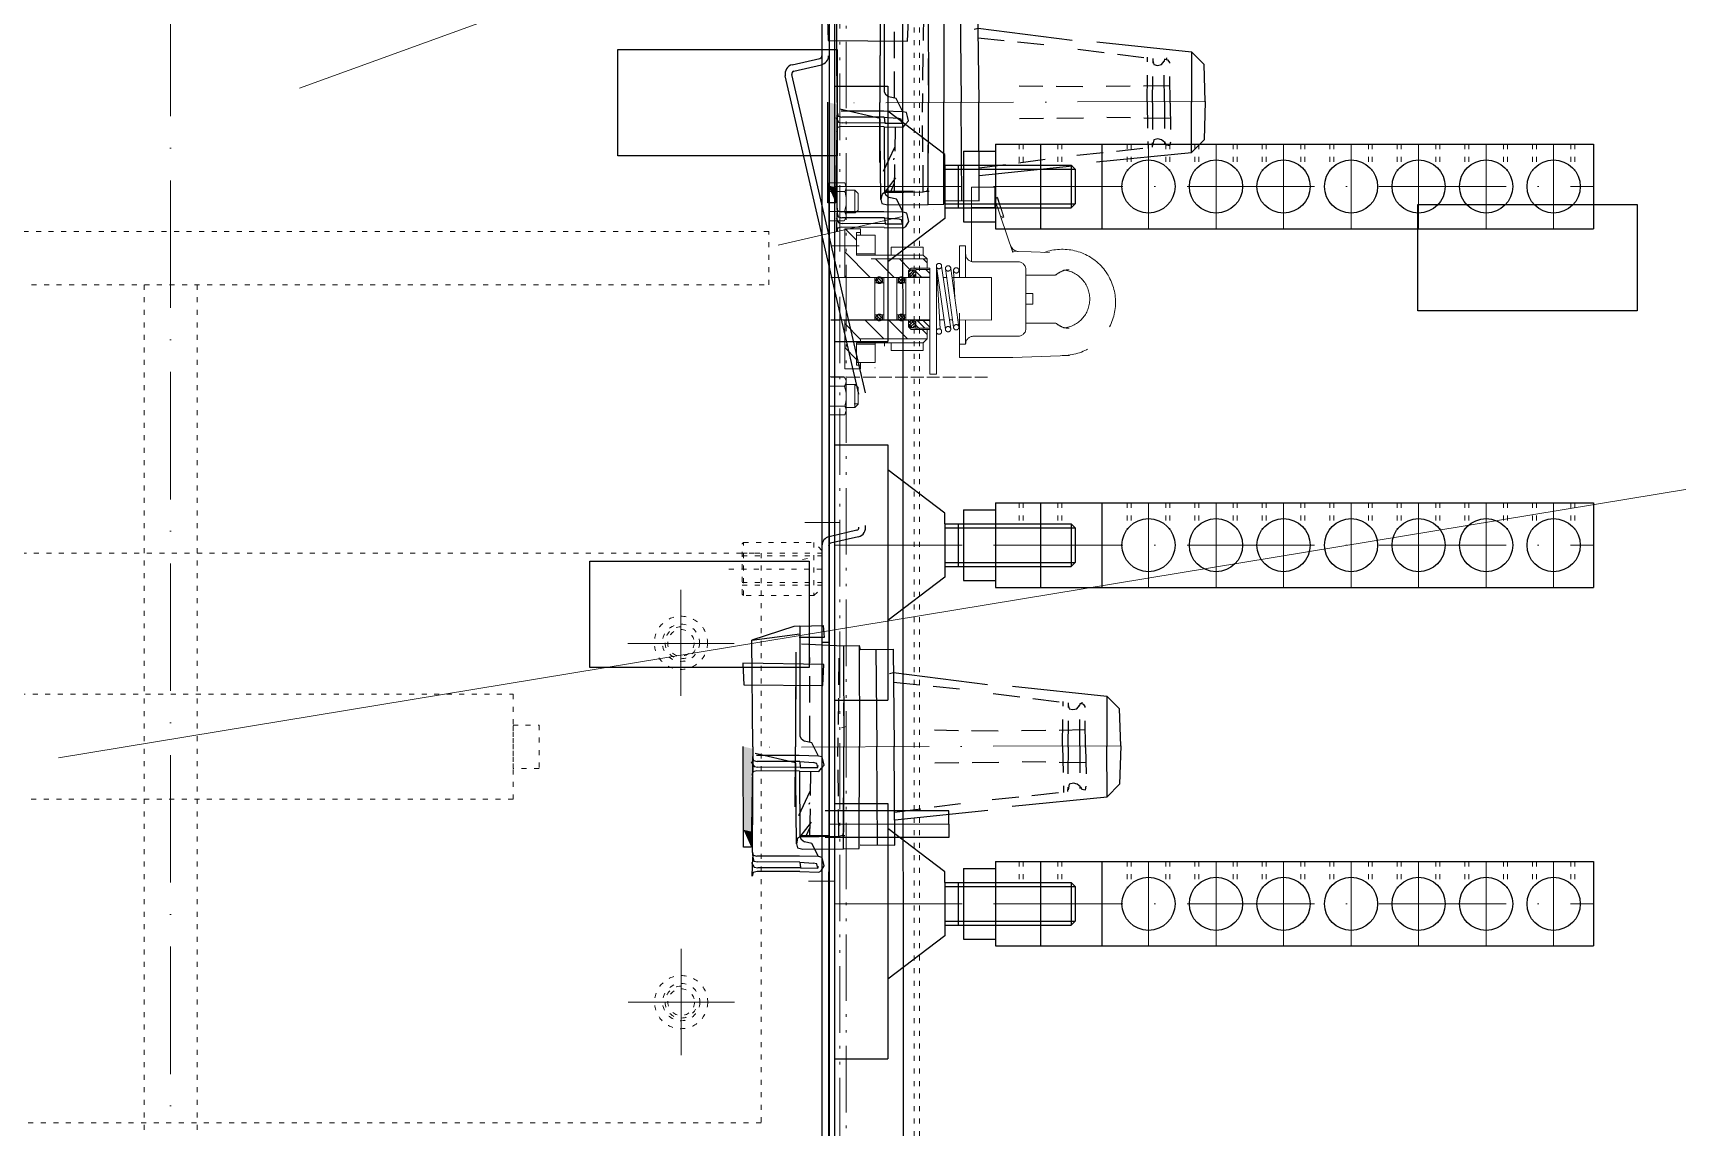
# Model space of a CAD drawing. Header units: millimetres. Extents: x 13152 to 35294, y -6229 to 54471.
# Drawn here: x 30455 to 31074, y 11748 to 12160 of the extents above; entities that cross this region are included whole.
import ezdxf

# ---------------------------------------------------------------- set-up
doc = ezdxf.new("R2010")
doc.units = ezdxf.units.MM
doc.header["$LTSCALE"] = 4
for name, pattern in [('5 双点画线', [10.5, 6.25, -1.25, 0.25, -1.25, 0.25, -1.25]), ('ACAD_ISO02W100', [15, 12, -3]), ('ACAD_ISO03W100', [1.18, 0.47, -0.71]), ('ACAD_ISO10W100', [18, 12, -3, 0, -3]), ('DASHED', [0.75, 0.5, -0.25])]:
    doc.linetypes.add(name, pattern=pattern)
for name, color, linetype in [('1', 12, 'Continuous'), ('10', 1, 'Continuous'), ('4虚线层', 6, 'DASHED'), ('器身绝缘0', 4, 'Continuous')]:
    doc.layers.add(name, color=color, linetype=linetype)
doc.layers.add('标注、文本', color=3, linetype='Continuous', lineweight=25)
doc.layers.add('铁心', color=3, linetype='Continuous', lineweight=0)
pattern_1 = [(135, (75926.2069, -165104.8281), (0.56126601, 0.56126601), []), (45, (75926.2069, -165104.8281), (1.68379802, 0.56126601), [1.984375, -1.190625])]

# ---------------------------------------------------------------- blocks, each defined once
blk = doc.blocks.new('5354650')
at = {"layer": '4虚线层', "ltscale": 5}
h = blk.add_hatch(color=256, dxfattribs=at)
h.dxf.hatch_style = 2
h.paths.add_polyline_path([(26822.77, -1880.58), (26822.82, -1911.91), (26826.27, -1912.71)])
h = blk.add_hatch(color=256, dxfattribs=at)
h.dxf.hatch_style = 2
h.paths.add_polyline_path([(26822.77, -1880.58), (26826.22, -1881.38), (26826.27, -1912.71)])
at = {"layer": '标注、文本'}
h = blk.add_hatch(color=256, dxfattribs=at)
h.dxf.hatch_style = 2
h.paths.add_polyline_path([(26822.82, -1911.91), (26826.27, -1912.71), (26825.69, -1918.4)])
at = {"layer": '4虚线层', "ltscale": 5}
for points in [[(26847.88, -1879.09), (26847.98, -1847.07)], [(26842.5, -1858.18), (26842.4, -1880.74)], [(26916.92, -1860.8), (26945.22, -1864.42)], [(26945.06, -1865.11), (26945.43, -1866.65), (26946.82, -1866.97), (26948.36, -1866.6), (26949.37, -1865.38)], [(26950.22, -1864.84), (26949.53, -1864.68), (26949.37, -1865.38)], [(26951.55, -1881.18), (26951.45, -1865.85), (26950.91, -1865), (26950.22, -1864.84)], [(26918.73, -1875.05), (26894.79, -1874.63)], [(26951.6, -1874.63), (26927.51, -1874.9)], [(26846.28, -1914.41), (26844.04, -1914.62), (26847.82, -1914.04), (26848.25, -1890.1)], [(26918.94, -1886.76), (26894.85, -1887.02)], [(26951.66, -1887.03), (26927.72, -1886.6)], [(26916.44, -1900.75), (26944.79, -1897.82)], [(26949.58, -1896.02), (26948.36, -1895.01), (26946.97, -1894.69), (26945.43, -1895.06), (26944.95, -1897.13)], [(26949.58, -1896.02), (26950.11, -1896.87), (26950.8, -1897.03)], [(26950.8, -1897.03), (26951.5, -1897.19), (26951.82, -1895.8)]]:
    blk.add_lwpolyline(points, dxfattribs=at)
for points in [[(26858.84, -1847.39), (26858.84, -1847.39), (26858.41, -1880.79), (26858.41, -1880.79)], [(26860.59, -1849.25), (26860.59, -1849.25), (26860.64, -1880.58), (26860.64, -1880.58)], [(26879.32, -1856.49), (26879.32, -1856.49), (26907.77, -1859.41), (26907.77, -1859.41)], [(26942.93, -1880.64), (26942.93, -1880.64), (26943.15, -1863.94), (26943.15, -1863.94)], [(26945.01, -1881.12), (26945.01, -1881.12), (26945.22, -1864.42), (26945.22, -1864.42)], [(26949.48, -1880.7), (26949.48, -1880.7), (26949.37, -1865.38), (26949.37, -1865.38)], [(26950.22, -1864.84), (26950.22, -1864.84), (26950.38, -1864.15), (26950.38, -1864.15)], [(26858.67, -1914.36), (26858.67, -1914.36), (26858.41, -1880.79), (26858.41, -1880.79)], [(26942.93, -1880.64), (26942.93, -1880.64), (26943.25, -1898.2), (26943.25, -1898.2)], [(26945.01, -1881.12), (26945.01, -1881.12), (26944.79, -1897.82), (26944.79, -1897.82)], [(26949.48, -1880.7), (26949.48, -1880.7), (26949.42, -1896.71), (26949.42, -1896.71)], [(26951.55, -1881.18), (26951.55, -1881.18), (26951.82, -1895.8), (26951.82, -1895.8)], [(26843.72, -1906.54), (26843.72, -1906.54), (26848.03, -1897.34), (26848.03, -1897.34)], [(26847.61, -1902.34), (26847.61, -1902.34), (26847.77, -1901.65), (26847.77, -1901.65)], [(26879.68, -1905.37), (26879.68, -1905.37), (26908.2, -1901.76), (26908.2, -1901.76)], [(26848.24, -1909.04), (26848.24, -1909.04), (26844.04, -1914.62), (26844.04, -1914.62)], [(26847.77, -1911.11), (26847.77, -1911.11), (26846.28, -1914.41), (26846.28, -1914.41)], [(26842.71, -1917.23), (26842.71, -1917.23), (26842.87, -1916.54), (26842.87, -1916.54)], [(26844.89, -1914.09), (26844.89, -1914.09), (26860.9, -1914.15), (26860.9, -1914.15)]]:
    blk.add_open_spline(points, degree=3, dxfattribs=at)
at = {"layer": '标注、文本', "color": 1, "linetype": 'ACAD_ISO10W100', "lineweight": 18}
blk.add_line((26964.8, -1880.59), (26822.77, -1880.88), dxfattribs=at)
at = {"layer": '标注、文本'}
for points in [[(26844.16, -1835.26), (26841.92, -1835.47), (26826.18, -1840.58)], [(26844.16, -1835.26), (26852.93, -1835.1), (26853.36, -1839.57), (26843.89, -1839.57)], [(26844.16, -1835.26), (26844.05, -1876.75), (26844.58, -1877.6), (26845.8, -1878.61)], [(26826.38, -1880.68), (26826.18, -1840.58), (26844.21, -1838.18)], [(26844.79, -1841.96), (26860.65, -1842.71), (26866.5, -1842.6), (26866.49, -1880.48)], [(26866.5, -1842.6), (26866.87, -1844.14), (26879.26, -1844.09), (26879.58, -1880.58)], [(26872.72, -1844.04), (26873.04, -1880.53)], [(26877.88, -1853.24), (26879.42, -1852.87), (26914.8, -1857.39)], [(26924.1, -1858.09), (26959.64, -1861.92), (26959.64, -1880.86)], [(26964.8, -1880.59), (26964.37, -1866.65), (26959.64, -1861.92)], [(26851.07, -1884.2), (26848.57, -1879.25), (26845.8, -1878.61)], [(26826.38, -1880.68), (26825.69, -1918.4), (26822.76, -1918.45), (26822.77, -1880.58)], [(26825.8, -1886.38), (26826.86, -1888.08), (26828.25, -1888.4)], [(26826.38, -1880.68), (26826.06, -1919.94), (26826.43, -1921.48), (26827.82, -1921.8)], [(26826.28, -1884.3), (26826.65, -1885.84), (26828.03, -1886.16)], [(26844.89, -1914.09), (26843.19, -1915.16), (26842.71, -1917.23), (26843.08, -1918.77), (26845.16, -1919.25), (26860.48, -1919.15), (26866.33, -1919.04), (26866.49, -1880.48)], [(26843.94, -1889.84), (26844.04, -1914.62), (26858.67, -1914.36), (26860.21, -1913.99), (26860.53, -1912.6), (26860.64, -1880.58)], [(26844.04, -1886.22), (26844.26, -1888.45)], [(26844.04, -1886.22), (26844.26, -1888.45)], [(26853.19, -1887.6), (26852.82, -1886.06), (26852.45, -1884.52), (26851.07, -1884.2)], [(26866.65, -1917.66), (26879.73, -1917.77), (26879.58, -1880.58)], [(26923.89, -1903.19), (26959.63, -1899.79), (26959.64, -1880.86)], [(26964.8, -1880.59), (26964.37, -1895.06), (26959.63, -1899.79)], [(26827.93, -1889.78), (26826.38, -1890.15), (26826.06, -1891.54)], [(26843.94, -1889.84), (26844.04, -1914.62), (26844.57, -1915.48), (26845.8, -1916.49)], [(26843.94, -1889.84), (26851.17, -1890.05)], [(26850.8, -1888.51), (26850.43, -1886.96), (26849.04, -1886.64)], [(26851.17, -1890.05), (26852.18, -1888.83), (26853.19, -1887.6)], [(26879.74, -1908.3), (26914.79, -1904.74)], [(26851.06, -1922.07), (26848.56, -1917.12), (26845.8, -1916.49)], [(26826.06, -1919.94), (26826.27, -1922.18), (26826.65, -1923.72), (26828.03, -1924.04)], [(26826.06, -1929.41), (26826.27, -1922.18)], [(26853.19, -1925.48), (26852.82, -1923.93), (26852.45, -1922.39), (26851.06, -1922.07)], [(26825.8, -1924.25), (26826.86, -1925.95), (26828.24, -1926.27)], [(26827.92, -1927.66), (26826.38, -1928.03), (26826.06, -1929.41)], [(26843.93, -1927.71), (26851.17, -1927.92)], [(26850.8, -1926.38), (26850.42, -1924.84), (26849.04, -1924.52)], [(26851.17, -1927.92), (26852.02, -1927.39), (26853.19, -1925.48)]]:
    blk.add_lwpolyline(points, dxfattribs=at)
blk.add_lwpolyline([(26823.04, -1857.33), (26852.82, -1857.65), (26853.2, -1849.73), (26822.72, -1849.25)], close=True, dxfattribs=at)
for points in [[(26860.65, -1842.71), (26860.65, -1842.71), (26860.64, -1880.58), (26860.64, -1880.58)], [(26842.61, -1845.1), (26842.61, -1845.1), (26842.4, -1880.74), (26842.4, -1880.74)], [(26827.29, -1883.08), (26827.29, -1883.08), (26842.5, -1886.59), (26842.5, -1886.59)], [(26843.83, -1883.98), (26843.83, -1883.98), (26827.82, -1883.93), (26827.82, -1883.93)], [(26844.04, -1886.22), (26844.04, -1886.22), (26828.03, -1886.16), (26828.03, -1886.16)], [(26842.29, -1903.29), (26842.29, -1903.29), (26842.4, -1880.74), (26842.4, -1880.74)], [(26842.71, -1917.23), (26842.71, -1917.23), (26842.4, -1880.74), (26842.4, -1880.74)], [(26851.07, -1884.2), (26851.07, -1884.2), (26843.83, -1883.98), (26843.83, -1883.98)], [(26844.04, -1886.22), (26844.04, -1886.22), (26849.04, -1886.64), (26849.04, -1886.64)], [(26860.48, -1919.15), (26860.48, -1919.15), (26860.64, -1880.58), (26860.64, -1880.58)], [(26873.19, -1917.71), (26873.19, -1917.71), (26873.04, -1880.53), (26873.04, -1880.53)], [(26843.94, -1889.84), (26843.94, -1889.84), (26827.93, -1889.78), (26827.93, -1889.78)], [(26844.26, -1888.45), (26844.26, -1888.45), (26828.25, -1888.4), (26828.25, -1888.4)], [(26844.26, -1888.45), (26844.26, -1888.45), (26850.8, -1888.51), (26850.8, -1888.51)], [(26850.8, -1888.51), (26850.8, -1888.51), (26850.96, -1887.81), (26850.96, -1887.81)], [(26843.83, -1921.86), (26843.83, -1921.86), (26827.82, -1921.8), (26827.82, -1921.8)], [(26851.06, -1922.07), (26851.06, -1922.07), (26843.83, -1921.86), (26843.83, -1921.86)], [(26843.93, -1927.71), (26843.93, -1927.71), (26827.92, -1927.66), (26827.92, -1927.66)], [(26844.04, -1924.09), (26844.04, -1924.09), (26828.03, -1924.04), (26828.03, -1924.04)], [(26844.25, -1926.33), (26844.25, -1926.33), (26828.24, -1926.27), (26828.24, -1926.27)], [(26844.04, -1924.09), (26844.04, -1924.09), (26844.25, -1926.33), (26844.25, -1926.33)], [(26844.04, -1924.09), (26844.04, -1924.09), (26849.04, -1924.52), (26849.04, -1924.52)], [(26844.25, -1926.33), (26844.25, -1926.33), (26850.8, -1926.38), (26850.8, -1926.38)], [(26850.8, -1926.38), (26850.8, -1926.38), (26850.96, -1925.69), (26850.96, -1925.69)]]:
    blk.add_open_spline(points, degree=3, dxfattribs=at)
blk = doc.blocks.new('m123')
at = {"layer": '标注、文本'}
for p, q in [((42662.81, 11135.56), (42662.81, 11039.45)), ((42662.81, 11135.56), (42682.81, 11135.56)), ((42682.81, 11135.56), (42682.81, 11039.45)), ((42704.31, 11109.75), (42682.81, 11126.05)), ((42704.31, 11105.75), (42704.31, 11109.75)), ((42711.31, 11111.09), (42723.31, 11111.09)), ((42711.31, 11111.09), (42711.31, 11084.41)), ((42723.31, 11113.63), (42723.31, 11081.88)), ((42723.31, 11113.63), (42948.31, 11113.63)), ((42740.31, 11113.63), (42740.31, 11081.88)), ((42763.31, 11113.63), (42763.31, 11081.88)), ((42948.31, 11113.63), (42948.31, 11081.88)), ((42704.31, 11105.75), (42751.81, 11105.75)), ((42704.31, 11105.75), (42704.31, 11089.75)), ((42704.31, 11104.25), (42753.31, 11104.25)), ((42709.31, 11105.75), (42709.31, 11089.75)), ((42751.81, 11105.75), (42751.81, 11089.75)), ((42751.81, 11105.75), (42753.31, 11104.25)), ((42753.31, 11104.25), (42753.31, 11091.25)), ((42704.31, 11091.25), (42753.31, 11091.25)), ((42751.81, 11089.75), (42753.31, 11091.25)), ((42704.31, 11085.75), (42682.81, 11069.45)), ((42704.31, 11089.75), (42751.81, 11089.75)), ((42704.31, 11089.75), (42704.31, 11085.75)), ((42711.31, 11084.41), (42723.31, 11084.41)), ((42723.31, 11081.88), (42948.31, 11081.88)), ((42662.81, 11039.45), (42682.81, 11039.45))]:
    blk.add_line(p, q, dxfattribs=at)
at = {"layer": '标注、文本', "color": 2, "linetype": 'ACAD_ISO03W100', "lineweight": 18}
for p, q in [((42732.31, 11113.63), (42732.31, 11105.75)), ((42733.81, 11113.63), (42733.81, 11105.75)), ((42746.81, 11113.63), (42746.81, 11105.75)), ((42748.31, 11113.63), (42748.31, 11105.75)), ((42772.91, 11113.63), (42772.91, 11103.75)), ((42774.41, 11113.63), (42774.41, 11105.35)), ((42787.41, 11113.63), (42787.41, 11105.35)), ((42788.91, 11113.63), (42788.91, 11103.75)), ((42798.31, 11113.63), (42798.31, 11103.75)), ((42799.81, 11113.63), (42799.81, 11105.35)), ((42812.81, 11113.63), (42812.81, 11105.35)), ((42814.31, 11113.63), (42814.31, 11103.75)), ((42823.71, 11113.63), (42823.71, 11103.75)), ((42825.21, 11113.63), (42825.21, 11105.35)), ((42838.21, 11113.63), (42838.21, 11105.35)), ((42839.71, 11113.63), (42839.71, 11103.75)), ((42849.11, 11113.63), (42849.11, 11103.75)), ((42850.61, 11113.63), (42850.61, 11105.35)), ((42863.61, 11113.63), (42863.61, 11105.35)), ((42865.11, 11113.63), (42865.11, 11103.75)), ((42874.51, 11113.63), (42874.51, 11103.75)), ((42876.01, 11113.63), (42876.01, 11105.35)), ((42889.01, 11113.63), (42889.01, 11105.35)), ((42890.51, 11113.63), (42890.51, 11103.75)), ((42899.91, 11113.63), (42899.91, 11103.75)), ((42901.41, 11113.63), (42901.41, 11105.35)), ((42914.41, 11113.63), (42914.41, 11105.35)), ((42915.91, 11113.63), (42915.91, 11103.75)), ((42925.31, 11113.63), (42925.31, 11103.75)), ((42926.81, 11113.63), (42926.81, 11105.35)), ((42939.81, 11113.63), (42939.81, 11105.35)), ((42941.31, 11113.63), (42941.31, 11103.75))]:
    blk.add_line(p, q, dxfattribs=at)
at = {"layer": '标注、文本', "color": 1, "linetype": 'ACAD_ISO10W100', "lineweight": 18}
for p, q in [((42780.91, 11113.63), (42780.91, 11081.88)), ((42806.31, 11113.63), (42806.31, 11081.88)), ((42831.71, 11113.63), (42831.71, 11081.88)), ((42857.11, 11113.63), (42857.11, 11081.88)), ((42882.51, 11113.63), (42882.51, 11081.88)), ((42907.91, 11113.63), (42907.91, 11081.88)), ((42933.31, 11113.63), (42933.31, 11081.88)), ((42662.81, 11097.75), (42753.31, 11097.75)), ((42723.31, 11097.75), (42948.31, 11097.75))]:
    blk.add_line(p, q, dxfattribs=at)
at = {"layer": '标注、文本'}
for centre in [(42780.91, 11097.75), (42806.31, 11097.75), (42831.71, 11097.75), (42857.11, 11097.75), (42882.51, 11097.75), (42907.91, 11097.75), (42933.31, 11097.75)]:
    blk.add_circle(centre, 10, dxfattribs=at)
blk = doc.blocks.new('jjsiieiekjnnm')
at = {"linetype": 'ACAD_ISO02W100', "lineweight": 13}
h = blk.add_hatch(dxfattribs=at)
h.set_pattern_fill('ANSI31', color=2, scale=2, angle=360, style=0)
h.set_pattern_definition([(45, (48120.354, -165383.168), (-4.490128, 4.490128), [])])
h.paths.add_polyline_path([(65904.39, -161943.76), (65925.39, -161943.76), (65925.39, -161942.26), (65930.89, -161942.26), (65930.89, -161933.76), (65929.39, -161933.76), (65929.39, -161932.76), (65935.39, -161932.76), (65935.39, -161950.76), (65934.83, -161950.76), (65923.12, -161950.76, 0.333333), (65921.62, -161950.76), (65914.82, -161950.76, 0.333333), (65913.32, -161950.76), (65912.49, -161950.76), (65911.39, -161950.76), (65911.39, -161948.26), (65910.39, -161947.26), (65904.39, -161947.26)])
h.paths.add_polyline_path([(65911.39, -161966.76), (65913.32, -161966.76, 0.333333), (65914.82, -161966.76), (65919.52, -161966.76), (65921.62, -161966.76, 0.333333), (65923.12, -161966.76), (65934.82, -161966.76), (65935.39, -161966.76), (65935.39, -161984.81), (65929.39, -161984.81), (65929.39, -161983.76), (65930.89, -161983.76), (65930.89, -161975.26), (65929.39, -161975.26), (65929.39, -161973.76), (65904.39, -161973.76), (65904.39, -161970.26), (65910.39, -161970.26), (65911.39, -161969.26)])
h = blk.add_hatch(dxfattribs=at)
h.set_pattern_fill('ANSI31', color=2, scale=2, angle=450, style=0)
h.set_pattern_definition([(45, (75926.207, -165104.828), (4.490128, -4.490128), [])])
h.paths.add_polyline_path([(65908.59, -161947.76), (65903.39, -161947.76), (65903.39, -161950.56), (65908.59, -161950.56), (65908.59, -161949.26)])
h = blk.add_hatch(dxfattribs=at)
h.set_pattern_fill('ANSI31', color=2, scale=1.5, angle=450, style=0)
h.set_pattern_definition([(45, (75926.207, -165104.828), (3.367596, -3.367596), [])])
h.paths.add_polyline_path([(65908.59, -161947.76), (65903.39, -161947.76), (65903.39, -161950.56), (65908.59, -161950.56), (65908.59, -161949.26)])
h = blk.add_hatch(dxfattribs=at)
h.set_pattern_fill('ANSI38', color=2, scale=0.25, angle=360, style=0)
h.set_pattern_definition(pattern_1)
h.paths.add_polyline_path([(65911.39, -161949.26, 1), (65908.59, -161949.26, 1)])
h = blk.add_hatch(dxfattribs=at)
h.set_pattern_fill('ANSI31', color=2, scale=0.5, angle=450, style=0)
h.set_pattern_definition([(45, (75926.2069, -165104.8281), (1.12253202, -1.12253202), [])])
h.paths.add_polyline_path([(65908.59, -161969.76), (65908.59, -161966.96), (65903.39, -161966.96), (65903.39, -161969.76)])
h = blk.add_hatch(dxfattribs=at)
h.set_pattern_fill('ANSI38', color=2, scale=0.25, angle=360, style=0)
h.set_pattern_definition(pattern_1)
h.paths.add_polyline_path([(65911.39, -161968.26, 1), (65908.59, -161968.26, 1)])
at = {"color": 2, "linetype": 'ACAD_ISO02W100', "lineweight": 13}
for p, q in [((65878.88, -161916.67), (65878.88, -161921.37)), ((65878.88, -161916.67), (65887.66, -161916.67)), ((65887.66, -161916.67), (65887.66, -161944.73)), ((65878.88, -161921.37), (65872.18, -161941.37)), ((65877.93, -161921.05), (65875.58, -161928.05)), ((65877.94, -161920.51), (65875.6, -161927.51)), ((65878.88, -161921.37), (65877.93, -161921.05)), ((65878.89, -161920.83), (65877.94, -161920.51)), ((65878.88, -161921.37), (65878.88, -161924.34)), ((65876.53, -161928.37), (65875.58, -161928.05)), ((65876.54, -161927.83), (65875.6, -161927.51)), ((65876.66, -161924.34), (65876.83, -161924.34)), ((65878.88, -161924.34), (65887.66, -161924.34)), ((65923.89, -161934.76), (65923.89, -161941.76)), ((65923.89, -161934.76), (65930.89, -161934.76)), ((65923.89, -161934.76), (65923.89, -161936.26)), ((65929.39, -161932.46), (65935.39, -161932.46)), ((65929.39, -161932.46), (65929.39, -161933.76)), ((65930.89, -161933.76), (65929.39, -161933.76)), ((65929.39, -161933.76), (65929.39, -161934.76)), ((65930.89, -161942.26), (65930.89, -161933.76)), ((65930.89, -161934.76), (65930.89, -161942.26)), ((65935.39, -161932.46), (65935.39, -161950.76)), ((65872.19, -161940.83), (65858.34, -161941.31)), ((65889.89, -161938.83), (65889.89, -161939.83)), ((65889.89, -161938.83), (65889.89, -161950.76)), ((65892.19, -161938.83), (65889.89, -161938.83)), ((65892.19, -161938.83), (65892.19, -161950.76)), ((65904.39, -161943.76), (65905.89, -161942.26)), ((65905.89, -161942.26), (65905.89, -161939.26)), ((65917.89, -161939.26), (65905.89, -161939.26)), ((65930.89, -161942.26), (65905.89, -161942.26)), ((65917.89, -161939.26), (65917.89, -161942.26)), ((65923.89, -161942.26), (65917.89, -161942.26)), ((65923.89, -161941.76), (65923.89, -161942.26)), ((65923.89, -161941.76), (65930.89, -161941.76)), ((65923.89, -161942.26), (65930.89, -161942.26)), ((65940.66, -161938.84), (65929.91, -161938.84)), ((65867.19, -161947.83), (65867.19, -161955.33)), ((65886.89, -161944.83), (65870.19, -161944.83)), ((65895.49, -161947.33), (65892.43, -161969.42)), ((65893.94, -161958.49), (65894.43, -161948.04)), ((65897.49, -161947.29), (65894.43, -161969.48)), ((65895.49, -161970.06), (65898.91, -161946.44)), ((65900.89, -161946.62), (65897.48, -161970.24)), ((65900.89, -161946.26), (65899.47, -161970.06)), ((65900.89, -161947.26), (65900.89, -161966.72)), ((65904.39, -161947.26), (65903.39, -161947.26)), ((65903.39, -161947.26), (65903.39, -161950.76)), ((65908.59, -161947.76), (65903.39, -161947.76)), ((65904.39, -161947.26), (65904.39, -161943.76)), ((65904.39, -161943.76), (65925.39, -161943.76)), ((65910.39, -161947.26), (65904.39, -161947.26)), ((65908.59, -161950.76), (65908.59, -161947.26)), ((65911.39, -161948.26), (65910.39, -161947.26)), ((65911.39, -161950.76), (65911.39, -161948.26)), ((65856.19, -161949.9), (65867.19, -161949.9)), ((65867.19, -161954.63), (65867.19, -161969.83)), ((65880.19, -161950.76), (65895.01, -161950.76)), ((65880.19, -161950.76), (65880.19, -161966.73)), ((65897.01, -161950.76), (65898.28, -161950.76)), ((65900.29, -161950.76), (65900.89, -161950.76)), ((65908.59, -161950.56), (65903.39, -161950.56)), ((65903.39, -161950.76), (65914.54, -161950.76)), ((65903.39, -161950.76), (65903.39, -161966.72)), ((65908.59, -161949.26), (65908.59, -161950.76)), ((65933.39, -161950.76), (65911.39, -161950.76)), ((65912.42, -161950.76), (65912.42, -161952.76)), ((65912.42, -161952.76), (65912.42, -161964.76)), ((65915.72, -161952.76), (65912.42, -161952.76)), ((65932.99, -161950.76), (65912.49, -161950.76)), ((65914.07, -161950.76), (65912.84, -161951.99)), ((65915.01, -161950.94), (65913.25, -161952.7)), ((65913.33, -161950.76), (65913.34, -161950.76)), ((65918.33, -161950.76), (65913.33, -161950.76)), ((65913.34, -161950.76), (65914.54, -161951.97)), ((65913.7, -161952.25), (65914.22, -161952.76)), ((65914.31, -161952.76), (65914.06, -161953.01)), ((65914.3, -161950.53), (65914.07, -161950.76)), ((65914.22, -161952.76), (65914.42, -161952.96)), ((65915.32, -161951.75), (65914.31, -161952.76)), ((65919.52, -161950.76), (65914.52, -161950.76)), ((65919.52, -161950.76), (65914.52, -161950.76)), ((65914.54, -161952.86), (65914.58, -161952.86)), ((65914.82, -161951.13), (65915.31, -161951.62)), ((65915.72, -161950.76), (65915.72, -161952.76)), ((65915.72, -161952.76), (65915.72, -161964.76)), ((65920.72, -161950.76), (65920.72, -161952.76)), ((65920.72, -161952.76), (65920.72, -161964.76)), ((65920.72, -161952.76), (65924.02, -161952.76)), ((65921.12, -161951.81), (65922.07, -161952.76)), ((65921.92, -161950.76), (65921.14, -161951.54)), ((65923.05, -161950.76), (65921.34, -161952.47)), ((65921.4, -161950.97), (65921.84, -161951.41)), ((65933.63, -161950.76), (65921.63, -161950.76)), ((65922.17, -161952.76), (65921.98, -161952.95)), ((65922.07, -161952.76), (65922.32, -161953.01)), ((65923.56, -161951.37), (65922.17, -161952.76)), ((65922.2, -161950.64), (65922.32, -161950.76)), ((65922.32, -161950.76), (65923.52, -161951.97)), ((65922.68, -161952.25), (65923.16, -161952.73)), ((65934.82, -161950.76), (65922.82, -161950.76)), ((65934.82, -161950.76), (65922.82, -161950.76)), ((65923.08, -161950.73), (65923.05, -161950.76)), ((65924.02, -161950.76), (65924.02, -161952.76)), ((65924.02, -161952.76), (65924.02, -161964.76)), ((65936.02, -161950.76), (65934.83, -161950.76)), ((65940.66, -161950.76), (65937.22, -161950.76)), ((65937.52, -161950.76), (65940.66, -161950.76)), ((65940.66, -161950.76), (65937.52, -161950.76)), ((65867.19, -161956.74), (65864.66, -161956.74)), ((65864.66, -161956.74), (65864.66, -161958.74)), ((65864.66, -161960.74), (65864.66, -161958.74)), ((65867.19, -161960.74), (65864.66, -161960.74)), ((65880.19, -161966.73), (65892.8, -161966.72)), ((65889.89, -161975.83), (65889.89, -161966.73)), ((65892.19, -161966.13), (65892.19, -161964.13)), ((65892.19, -161966.13), (65892.19, -161977.83)), ((65892.19, -161966.72), (65892.19, -161980.83)), ((65894.81, -161966.72), (65895.98, -161966.72)), ((65897.99, -161966.72), (65899.67, -161966.72)), ((65900.89, -161966.72), (65900.89, -161987.13)), ((65903.39, -161966.72), (65914.54, -161966.71)), ((65903.39, -161966.72), (65903.39, -161970.26)), ((65903.39, -161966.72), (65903.39, -161987.13)), ((65908.59, -161966.96), (65903.39, -161966.96)), ((65908.59, -161966.76), (65908.59, -161970.26)), ((65908.59, -161970.26), (65908.59, -161966.76)), ((65911.39, -161969.26), (65911.39, -161966.76)), ((65933.39, -161966.76), (65911.39, -161966.76)), ((65912.42, -161964.76), (65912.42, -161966.76)), ((65915.72, -161964.76), (65912.42, -161964.76)), ((65932.99, -161966.76), (65912.49, -161966.76)), ((65912.84, -161965.98), (65913.42, -161966.56)), ((65913.54, -161964.76), (65912.87, -161965.43)), ((65914.66, -161964.76), (65913.01, -161966.41)), ((65913.74, -161964.56), (65913.54, -161964.76)), ((65913.68, -161964.57), (65913.87, -161964.76)), ((65913.7, -161965.72), (65914.74, -161966.76)), ((65915.24, -161965.31), (65913.78, -161966.76)), ((65913.87, -161964.76), (65914.54, -161965.44)), ((65919.52, -161966.76), (65914.52, -161966.76)), ((65919.52, -161966.76), (65914.52, -161966.76)), ((65914.54, -161964.63), (65914.58, -161964.63)), ((65914.54, -161966.71), (65940.66, -161966.71)), ((65914.73, -161964.7), (65914.66, -161964.76)), ((65914.74, -161966.76), (65914.78, -161966.79)), ((65915.72, -161964.76), (65915.72, -161966.76)), ((65920.72, -161966.76), (65915.72, -161966.76)), ((65920.72, -161964.76), (65920.72, -161966.76)), ((65920.72, -161964.76), (65924.02, -161964.76)), ((65922.52, -161964.76), (65921.17, -161966.11)), ((65921.19, -161965.35), (65922.4, -161966.56)), ((65923.38, -161965.02), (65921.64, -161966.76)), ((65921.68, -161964.72), (65921.73, -161964.76)), ((65921.73, -161964.76), (65921.84, -161964.88)), ((65922.72, -161964.56), (65922.52, -161964.76)), ((65922.76, -161966.76), (65922.52, -161967)), ((65922.62, -161964.54), (65922.85, -161964.76)), ((65922.68, -161965.72), (65923.42, -161966.45)), ((65923.61, -161965.91), (65922.76, -161966.76)), ((65934.82, -161966.76), (65922.82, -161966.76)), ((65934.82, -161966.76), (65922.82, -161966.76)), ((65922.85, -161964.76), (65923.52, -161965.44)), ((65924.02, -161964.76), (65924.02, -161966.76)), ((65936.02, -161966.76), (65924.02, -161966.76)), ((65924.32, -161966.76), (65925.16, -161966.76)), ((65924.32, -161966.76), (65925.16, -161966.76)), ((65932.99, -161966.76), (65935.32, -161966.76)), ((65936.02, -161966.76), (65934.83, -161966.76)), ((65935.39, -161985.06), (65935.39, -161966.76)), ((65940.66, -161966.76), (65937.22, -161966.76)), ((65940.66, -161966.76), (65937.52, -161966.76)), ((65937.52, -161966.76), (65940.66, -161966.76)), ((65856.06, -161967.86), (65867.19, -161967.86)), ((65886.89, -161972.83), (65870.19, -161972.83)), ((65908.59, -161969.76), (65903.39, -161969.76)), ((65910.39, -161970.26), (65903.39, -161970.26)), ((65904.39, -161973.76), (65904.39, -161970.26)), ((65904.39, -161973.76), (65929.39, -161973.76)), ((65905.89, -161975.26), (65904.39, -161973.76)), ((65910.39, -161970.26), (65911.39, -161969.26)), ((65929.39, -161975.26), (65929.39, -161973.76)), ((65889.89, -161975.83), (65892.19, -161975.83)), ((65905.89, -161975.26), (65905.89, -161978.26)), ((65930.89, -161975.26), (65905.89, -161975.26)), ((65917.87, -161978.26), (65905.89, -161978.26)), ((65917.87, -161975.26), (65917.87, -161978.26)), ((65923.89, -161975.26), (65923.89, -161982.76)), ((65923.89, -161975.26), (65923.89, -161982.76)), ((65923.89, -161975.76), (65930.89, -161975.76)), ((65930.89, -161975.26), (65930.89, -161982.76)), ((65930.89, -161983.76), (65930.89, -161975.26)), ((65872.19, -161980.83), (65850.81, -161980.09)), ((65851.52, -161980.1), (65851.52, -161980.12)), ((65872.19, -161980.83), (65889.89, -161980.83)), ((65892.19, -161980.83), (65889.89, -161980.83)), ((65892.19, -161980.83), (65889.89, -161980.83)), ((65923.89, -161981.26), (65923.89, -161982.76)), ((65923.89, -161982.76), (65930.89, -161982.76)), ((65924, -161984.73), (65923.89, -161984.73)), ((65929.39, -161985.06), (65929.39, -161982.76)), ((65930.89, -161983.76), (65929.39, -161983.76)), ((65929.39, -161985.06), (65935.39, -161985.06)), ((65929.39, -161985.06), (65935.39, -161985.06)), ((65929.39, -161985.06), (65935.39, -161985.06)), ((65900.89, -161987.13), (65903.39, -161987.13))]:
    blk.add_line(p, q, dxfattribs=at)
for centre, radius in [((65893.43, -161948.04), 1), ((65896.49, -161947.31), 1), ((65899.91, -161946.44), 1), ((65909.99, -161949.26), 1.4), ((65914.07, -161951.76), 1.25), ((65922.37, -161951.76), 1.25), ((65909.99, -161968.26), 1.4), ((65914.07, -161965.76), 1.25), ((65922.37, -161965.76), 1.25), ((65893.43, -161969.45), 1), ((65896.49, -161970.18), 1), ((65899.91, -161971.05), 1)]:
    blk.add_circle(centre, radius, dxfattribs=at)
for centre, radius, start, end in [((65853.5, -161960.1), 20, 70.00848, 270.0629), ((65850.64, -161944.92), 3, 276.36385, 276.36385), ((65870.01, -161937.91), 3, 271.97873, 341.47915), ((65886.89, -161941.83), 3, 270, 0), ((65854.19, -161958.83), 11, 96.36385, 180), ((65851.52, -161952.87), 5, 66.10934, 96.36385), ((65848.69, -161959.27), 12, 51.31781, 66.10934), ((65870.19, -161947.83), 3, 90, 180), ((65854.19, -161958.83), 11, 180.13882, 263.63615), ((65850.64, -161972.75), 3, 83.63615, 83.63615), ((65851.52, -161964.79), 5, 263.63615, 293.89066), ((65848.69, -161958.39), 12, 293.89066, 307.91175), ((65870.19, -161969.83), 3, 180, 270), ((65886.89, -161975.83), 3, 0, 90)]:
    blk.add_arc(centre, radius, start, end, dxfattribs=at)
at = {"layer": '1', "color": 2, "linetype": 'ACAD_ISO02W100', "lineweight": 13, "ltscale": 0.1}
blk.add_line((65881.66, -161988.23), (65940.66, -161988.23), dxfattribs=at)
at = {"layer": '10', "color": 2, "linetype": 'ACAD_ISO02W100', "lineweight": 13}
for p, q in [((65878.55, -161916.4), (65878.55, -161916.4)), ((65931.52, -161917.86), (65930.32, -161919.14)), ((65931.52, -161917.86), (65934.85, -161917.86)), ((65931.52, -161926.44), (65931.52, -161917.86)), ((65935.36, -161915.08), (65934.85, -161916.7)), ((65934.85, -161928.05), (65934.85, -161916.7)), ((65934.94, -161917.38), (65934.85, -161916.86)), ((65935.07, -161917.9), (65934.94, -161917.38)), ((65935.3, -161918.39), (65935.07, -161917.9)), ((65935.36, -161915.08), (65941.32, -161915.08)), ((65930.32, -161925.38), (65930.32, -161919.14)), ((65935.34, -161918.38), (65941.32, -161918.38)), ((65931.48, -161926.44), (65930.32, -161925.38)), ((65934.85, -161926.44), (65931.48, -161926.44)), ((65935.6, -161929.39), (65934.85, -161928.05)), ((65935.14, -161926.52), (65934.91, -161927.23)), ((65935.51, -161925.89), (65935.14, -161926.52)), ((65935.51, -161925.88), (65941.32, -161925.88)), ((65941.32, -161929.39), (65935.6, -161929.39)), ((65895.01, -161950.76), (65892.19, -161950.76)), ((65898.28, -161950.76), (65897.01, -161950.76)), ((65900.89, -161950.76), (65900.29, -161950.76)), ((65940.66, -161950.76), (65903.39, -161950.76)), ((65940.66, -161950.76), (65939.69, -161950.76)), ((65892.19, -161966.15), (65892.19, -161964.13)), ((65920.39, -161975.26), (65920.39, -161976.53)), ((65931.48, -161991.05), (65930.32, -161992.11)), ((65930.32, -161992.11), (65930.32, -161998.35)), ((65934.85, -161991.05), (65931.48, -161991.05)), ((65931.52, -161991.05), (65931.52, -161999.63)), ((65935.6, -161988.1), (65934.85, -161989.44)), ((65934.85, -161989.44), (65934.85, -162000.79)), ((65935.14, -161990.97), (65934.91, -161990.26)), ((65935.51, -161991.6), (65935.14, -161990.97)), ((65935.51, -161991.61), (65941.32, -161991.61)), ((65941.32, -161988.1), (65935.6, -161988.1)), ((65931.52, -161999.63), (65930.32, -161998.35)), ((65931.52, -161999.63), (65934.85, -161999.63)), ((65934.94, -162000.11), (65934.85, -162000.63)), ((65935.36, -162002.41), (65934.85, -162000.79)), ((65935.07, -161999.59), (65934.94, -162000.11)), ((65935.3, -161999.1), (65935.07, -161999.59)), ((65935.34, -161999.11), (65941.32, -161999.11)), ((65935.36, -162002.41), (65941.32, -162002.41))]:
    blk.add_line(p, q, dxfattribs=at)
for centre, start, end in [((65945.93, -161921.89), 161.674, 173.25166), ((65945.93, -161921.89), 186.74834, 200.9516), ((65945.93, -161995.6), 159.0484, 173.25166), ((65945.93, -161995.6), 186.74834, 198.326)]:
    blk.add_arc(centre, 11.16, start, end, dxfattribs=at)
at = {"layer": '器身绝缘0', "color": 2, "linetype": 'ACAD_ISO02W100', "lineweight": 13}
blk.add_line((65930.43, -161998.3), (65931.86, -161998.3), dxfattribs=at)
at = {"layer": '标注、文本', "color": 2, "linetype": 'ACAD_ISO02W100', "lineweight": 13}
blk.add_line((65941.32, -161915.08), (65941.32, -162002.41), dxfattribs=at)

msp = doc.modelspace()

# ---------------------------------------------------------------- linework, layer by layer
at = {"layer": '标注、文本'}
for p, q in [((30752.05, 12392.42), (30752.05, 11687.92)), ((30782.21, 12379.42), (30782.72, 11548.42)), ((30754.8, 12344.92), (30754.55, 11691.27)), ((30754.8, 12306.14), (30754.8, 11547.42)), ((30756.8, 12307.07), (30756.8, 11548.42)), ((30740.9, 12147.77), (30751.27, 12150.16)), ((30765.95, 12023.72), (30738.28, 12143.57)), ((30768.38, 12024.29), (30740.71, 12144.13)), ((30741.46, 12145.33), (30751.83, 12147.73)), ((30754.8, 12046.92), (30754.8, 12001.92)), ((30765.2, 11972.52), (30754.76, 11970.11)), ((30765.76, 11970.09), (30755.32, 11967.68)), ((30751.98, 11930.42), (30754.55, 11930.42)), ((30799.8, 11866.92), (30753.3, 11866.92)), ((30799.8, 11861.92), (30799.8, 11866.92)), ((30799.8, 11861.92), (30799.8, 11856.92)), ((30799.8, 11856.92), (30753.3, 11856.92))]:
    msp.add_line(p, q, dxfattribs=at)
at = {"layer": '标注、文本', "color": 2, "linetype": 'ACAD_ISO03W100', "lineweight": 18}
for p, q in [((30786.8, 11711.43), (30786.8, 12392.43)), ((30788.8, 11711.43), (30788.8, 12392.43)), ((30732.05, 12084.94), (30242.3, 12084.94)), ((30732.05, 12064.94), (30732.05, 12084.94)), ((30242.3, 12064.94), (30732.05, 12064.94)), ((30497.05, 12064.94), (30497.05, 11684.94)), ((30517.05, 12064.94), (30517.05, 11684.94)), ((30722.05, 11967.42), (30722.55, 11967.92)), ((30722.05, 11948.42), (30722.05, 11967.42)), ((30722.05, 11963.92), (30752.05, 11963.92)), ((30722.05, 11962.92), (30752.05, 11962.92)), ((30722.55, 11967.92), (30749.05, 11967.92)), ((30722.55, 11947.92), (30722.55, 11967.92)), ((30752.05, 11964.92), (30749.05, 11967.92)), ((30749.05, 11967.92), (30749.05, 11947.92)), ((30752.05, 11964.92), (30752.05, 11950.92)), ((30717.05, 11957.92), (30752.05, 11957.92)), ((30744.8, 11961.53), (30747.24, 11962.09)), ((30722.05, 11952.92), (30752.05, 11952.92)), ((30722.05, 11951.92), (30752.05, 11951.92)), ((30749.05, 11947.92), (30752.05, 11950.92)), ((30722.55, 11947.92), (30722.05, 11948.42)), ((30749.05, 11947.92), (30722.55, 11947.92)), ((30759.42, 11898.19), (30761.86, 11898.76))]:
    msp.add_line(p, q, dxfattribs=at)
at = {"layer": '标注、文本', "color": 6, "linetype": '5 双点画线', "lineweight": 13}
for p, q in [((30761.22, 11711.43), (30761.22, 12379.42)), ((30756.8, 12311.42), (30756.8, 11679.92)), ((30758.8, 12312.42), (30758.8, 11679.92))]:
    msp.add_line(p, q, dxfattribs=at)
at = {"layer": '标注、文本', "color": 1, "linetype": 'ACAD_ISO10W100', "lineweight": 18}
for p, q in [((30507.05, 12248.44), (30507.05, 11544.92)), ((30735.63, 12079.84), (30799.69, 12094.63)), ((30745.57, 11975.42), (30758.52, 11975.42)), ((30699.02, 11910.17), (30699.02, 11950.17)), ((30679.02, 11929.92), (30719.02, 11929.92)), ((30754.8, 11861.92), (30799.8, 11861.92)), ((30747.02, 11840.42), (30757.08, 11840.42)), ((30699.1, 11774.92), (30699.1, 11814.92)), ((30679.1, 11794.92), (30719.1, 11794.92))]:
    msp.add_line(p, q, dxfattribs=at)
at = {"layer": '标注、文本'}
for points in [[(30675.33, 12153.52), (30757.83, 12153.52), (30757.83, 12113.52), (30675.33, 12113.52)], [(30976.17, 12095.17), (31058.67, 12095.17), (31058.67, 12055.17), (30976.17, 12055.17)], [(30664.69, 11960.92), (30747.19, 11960.92), (30747.19, 11920.92), (30664.69, 11920.92)]]:
    msp.add_lwpolyline(points, close=True, dxfattribs=at)
at = {"layer": '标注、文本', "color": 2, "linetype": 'ACAD_ISO03W100', "lineweight": 18}
for points in [[(30271.53, 11963.97), (30729.13, 11963.97), (30729.13, 11749.55), (30271.53, 11749.55)], [(30360.76, 11910.84), (30635.86, 11910.84), (30635.86, 11871.28), (30360.76, 11871.28)], [(30635.86, 11899.22), (30645.63, 11899.22), (30645.63, 11882.9), (30635.86, 11882.9)]]:
    msp.add_lwpolyline(points, close=True, dxfattribs=at)
for centre, radius in [((30699.02, 11930.17), 10), ((30699.02, 11930.17), 7), ((30699.02, 11930.17), 5), ((30699.1, 11794.92), 10), ((30699.1, 11794.92), 7), ((30699.1, 11794.92), 5)]:
    msp.add_circle(centre, radius, dxfattribs=at)
at = {"layer": '标注、文本'}
for centre, radius, start, end in [((30751.05, 12151.14), 1, 283, 0), ((30751.05, 12151.14), 3.5, 283, 0), ((30741.69, 12144.36), 3.5, 103, 193), ((30741.69, 12144.36), 1, 103, 193), ((30755.55, 11966.7), 3.5, 103, 180), ((30764.97, 11973.5), 1, 283, 13), ((30764.97, 11973.5), 3.5, 283, 13), ((30755.55, 11966.7), 1, 103, 180)]:
    msp.add_arc(centre, radius, start, end, dxfattribs=at)
at = {"layer": '标注、文本', "color": 2, "linetype": 'ACAD_ISO03W100', "lineweight": 18}
for centre in [(30699.02, 11930.17), (30699.1, 11794.92)]:
    msp.add_arc(centre, 6, 90, 0, dxfattribs=at)
at = {"layer": '铁心', "lineweight": 13}
for points in [[(30555.53, 12138.97), (31501.75, 12482.18), (31501.75, 12482.18)], [(30464.83, 11886.87), (31500.32, 12057.78), (31500.32, 12057.78)]]:
    msp.add_lwpolyline(points, dxfattribs=at)

# ---------------------------------------------------------------- block references
at = {"layer": '标注、文本', "rotation": 0.1292984336662361}
for p in [(3927.27, 13953.68), (3895.47, 13711.16)]:
    msp.add_blockref('5354650', p, dxfattribs=at)
at = {"layer": '标注、文本'}
for p in [(-11906.01, 1004.17), (-11906.01, 869.17), (-11906.01, 734.17)]:
    msp.add_blockref('m123', p, dxfattribs=at)
at = {"layer": '标注、文本', "xscale": -1}
msp.add_blockref('jjsiieiekjnnm', (96696, 174018.4), dxfattribs=at)

doc.saveas('drawing.dxf')
